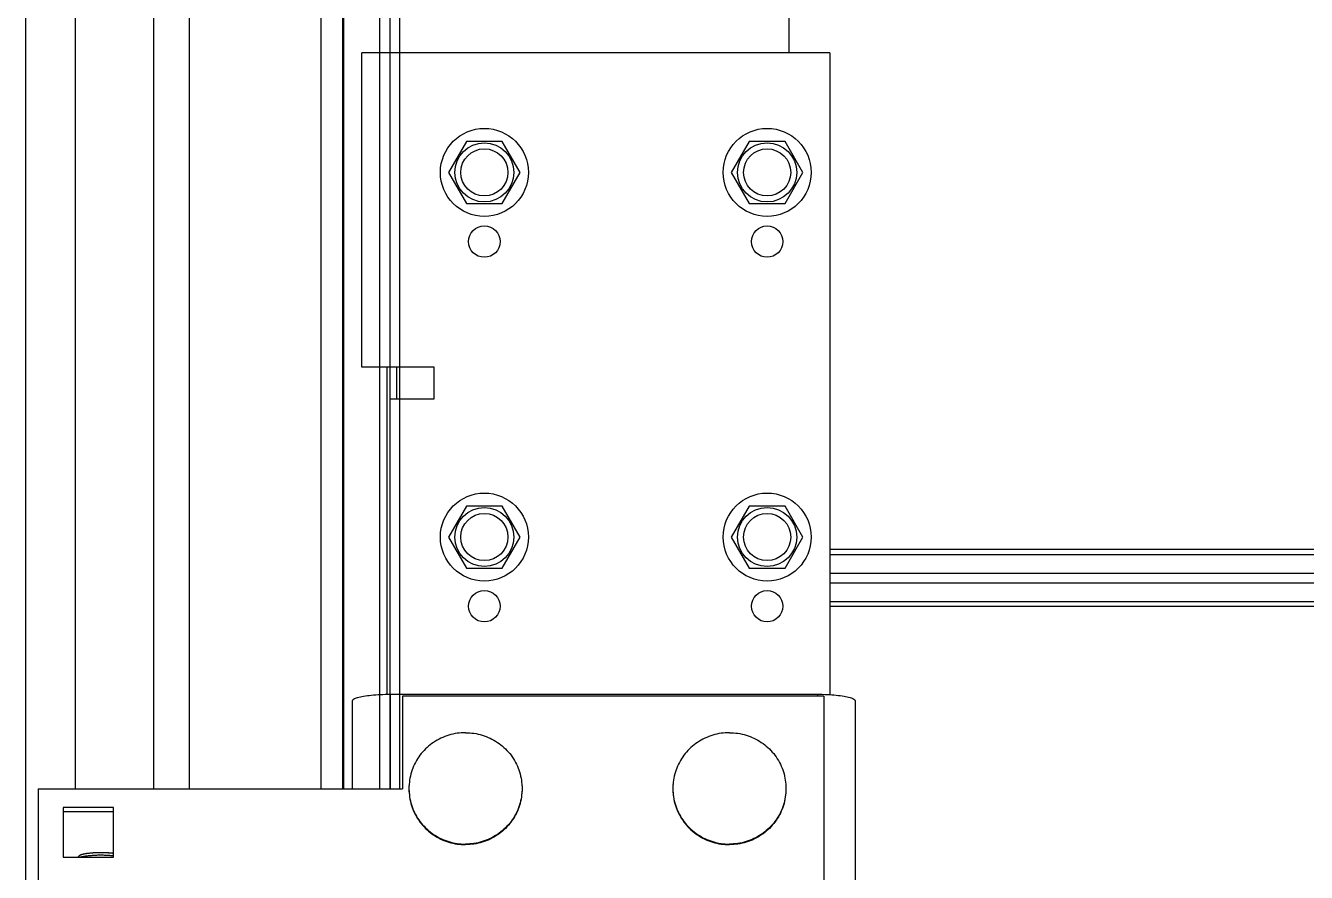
# Model space of a CAD drawing. Header units: millimetres. Extents: x 21899 to 38731, y -5425 to 3612.
# Drawn here: x 22137.6 to 22341.4, y 361.3 to 495.9 of the extents above; entities that cross this region are included whole.
import ezdxf

# ---------------------------------------------------------------- set-up
doc = ezdxf.new("R2010")
doc.units = ezdxf.units.MM

msp = doc.modelspace()

# ---------------------------------------------------------------- linework, layer by layer
at = {"color": 7, "linetype": 'Continuous'}
for p, q in [((22137.61, 1144.53), (22137.61, 264.59)), ((22163.61, 1144.53), (22163.61, 374.52)), ((22207.76, 477.52), (22204.91, 472.59)), ((22213.46, 477.52), (22207.76, 477.52)), ((22216.31, 472.59), (22213.46, 477.52)), ((22252.76, 477.52), (22249.91, 472.59)), ((22258.46, 477.52), (22252.76, 477.52)), ((22261.31, 472.59), (22258.46, 477.52)), ((22204.91, 472.59), (22207.76, 467.65)), ((22213.46, 467.65), (22216.31, 472.59)), ((22249.91, 472.59), (22252.76, 467.65)), ((22258.46, 467.65), (22261.31, 472.59)), ((22207.76, 467.65), (22213.46, 467.65)), ((22252.76, 467.65), (22258.46, 467.65)), ((22195.11, 441.59), (22195.11, 389.58)), ((22207.76, 419.52), (22204.91, 414.59)), ((22213.46, 419.52), (22207.76, 419.52)), ((22216.31, 414.59), (22213.46, 419.52)), ((22252.76, 419.52), (22249.91, 414.59)), ((22258.46, 419.52), (22252.76, 419.52)), ((22261.31, 414.59), (22258.46, 419.52)), ((22204.91, 414.59), (22207.76, 409.65)), ((22213.46, 409.65), (22216.31, 414.59)), ((22249.91, 414.59), (22252.76, 409.65)), ((22258.46, 409.65), (22261.31, 414.59)), ((22207.76, 409.65), (22213.46, 409.65)), ((22252.76, 409.65), (22258.46, 409.65)), ((22197.61, 389.29), (22197.61, 374.52)), ((22264.61, 389.29), (22197.61, 389.29)), ((22264.61, 389.29), (22264.61, 309.82)), ((22139.61, 374.52), (22139.61, 324.59)), ((22139.61, 374.52), (22197.61, 374.52)), ((22143.61, 371.57), (22143.61, 363.69)), ((22151.61, 371.57), (22143.61, 371.57)), ((22151.61, 363.69), (22151.61, 371.57)), ((22151.61, 370.87), (22143.61, 370.87)), ((22143.61, 363.69), (22151.61, 363.69)), ((22145.93, 363.69), (22146.16, 363.92))]:
    msp.add_line(p, q, dxfattribs=at)
at = {"color": 9, "linetype": 'Continuous'}
for p, q in [((22145.48, 1144.53), (22145.48, 374.52)), ((22157.96, 1144.53), (22157.96, 374.52)), ((22184.61, 1144.53), (22184.61, 374.52)), ((22188.05, 1144.53), (22188.05, 374.52)), ((22188.2, 1144.53), (22188.2, 374.52)), ((22193.94, 1144.53), (22193.94, 374.52)), ((22197.11, 544.44), (22197.11, 374.52)), ((22195.61, 441.59), (22195.61, 491.59)), ((22196.61, 441.59), (22196.61, 436.59)), ((22336.81, 412.61), (22265.61, 412.61)), ((22265.61, 411.83), (22336.81, 411.83)), ((23181.61, 412.61), (22336.81, 412.61)), ((22336.81, 411.83), (23181.61, 411.83)), ((22265.61, 408.86), (22336.81, 408.86)), ((22336.81, 408.86), (23181.61, 408.86)), ((22265.61, 407.31), (22336.81, 407.31)), ((22336.81, 407.31), (23181.61, 407.31)), ((22265.61, 404.34), (22336.81, 404.34)), ((22336.81, 403.56), (22265.61, 403.56)), ((22336.81, 404.34), (23181.61, 404.34)), ((23181.61, 403.56), (22336.81, 403.56)), ((22195.61, 389.58), (22195.61, 374.52)), ((22263.61, 389.58), (22263.61, 389.29))]:
    msp.add_line(p, q, dxfattribs=at)
at = {"color": 3, "linetype": 'Continuous'}
for p, q in [((22195.61, 374.52), (22195.61, 544.44)), ((22259.11, 491.59), (22259.11, 544.44)), ((22191.11, 441.59), (22191.11, 491.59)), ((22265.61, 491.59), (22191.11, 491.59)), ((22265.61, 491.59), (22265.61, 389.59)), ((22202.61, 441.59), (22191.11, 441.59)), ((22202.61, 436.59), (22202.61, 441.59)), ((22195.61, 389.59), (22195.61, 436.59)), ((22195.61, 436.59), (22202.61, 436.59)), ((22195.61, 389.58), (22263.61, 389.58)), ((22189.61, 374.52), (22189.61, 388.54)), ((22269.61, 388.54), (22269.61, 352.28))]:
    msp.add_line(p, q, dxfattribs=at)
at = {"color": 2, "linetype": 'Continuous'}
for p, q in [((22146.11, 363.69), (22146.11, 363.81)), ((22146.32, 364.02), (22146.32, 364.02)), ((22146.93, 364.2), (22146.94, 364.21)), ((22147.36, 364.28), (22147.37, 364.28)), ((22148.32, 364.38), (22148.43, 364.39)), ((22148.9, 364.41), (22149.01, 364.41)), ((22150.1, 364.42), (22150.21, 364.41)), ((22150.69, 364.39), (22150.8, 364.38))]:
    msp.add_line(p, q, dxfattribs=at)
for points in [[(22146.17, 363.92), (22146.18, 363.94), (22146.21, 363.95), (22146.23, 363.97), (22146.26, 363.99), (22146.29, 364), (22146.32, 364.02)], [(22146.32, 364.02), (22146.36, 364.04), (22146.4, 364.05), (22146.44, 364.07), (22146.48, 364.09), (22146.53, 364.1), (22146.58, 364.12)], [(22146.58, 364.12), (22146.63, 364.13), (22146.68, 364.15), (22146.74, 364.16), (22146.8, 364.18), (22146.86, 364.19), (22146.93, 364.2)], [(22146.94, 364.21), (22147, 364.22), (22147.07, 364.23), (22147.14, 364.24), (22147.21, 364.26), (22147.28, 364.27), (22147.36, 364.28)], [(22147.37, 364.28), (22147.45, 364.29), (22147.53, 364.3), (22147.61, 364.31), (22147.69, 364.32), (22147.77, 364.33), (22147.86, 364.34)], [(22147.86, 364.34), (22147.96, 364.35), (22148.05, 364.36), (22148.14, 364.36), (22148.23, 364.37), (22148.32, 364.38)], [(22148.43, 364.39), (22148.52, 364.39), (22148.62, 364.4), (22148.71, 364.4), (22148.8, 364.4), (22148.9, 364.41)], [(22149.01, 364.41), (22149.11, 364.42), (22149.21, 364.42), (22149.3, 364.42), (22149.4, 364.42), (22149.5, 364.42), (22149.61, 364.42)], [(22149.61, 364.42), (22149.71, 364.42), (22149.81, 364.42), (22149.9, 364.42), (22150, 364.42), (22150.1, 364.42)], [(22150.21, 364.41), (22150.31, 364.41), (22150.4, 364.41), (22150.5, 364.4), (22150.59, 364.4), (22150.69, 364.39)], [(22150.8, 364.38), (22150.89, 364.38), (22150.99, 364.37), (22151.07, 364.37), (22151.16, 364.36), (22151.25, 364.35), (22151.34, 364.34)], [(22151.34, 364.34), (22151.4, 364.34), (22151.44, 364.33), (22151.48, 364.33), (22151.53, 364.32), (22151.57, 364.32), (22151.61, 364.31)]]:
    msp.add_lwpolyline(points, dxfattribs=at)
at = {"color": 7, "linetype": 'Continuous'}
for centre, radius in [((22210.61, 472.59), 7), ((22255.61, 472.59), 7), ((22210.61, 472.59), 3.75), ((22255.61, 472.59), 3.75), ((22210.61, 414.59), 7), ((22255.61, 414.59), 7), ((22210.61, 414.59), 3.75), ((22255.61, 414.59), 3.75)]:
    msp.add_circle(centre, radius, dxfattribs=at)
at = {"color": 9, "linetype": 'Continuous'}
for centre in [(22210.61, 472.59), (22255.61, 472.59), (22210.61, 414.59), (22255.61, 414.59)]:
    msp.add_circle(centre, 4.7, dxfattribs=at)
at = {"color": 3, "linetype": 'Continuous'}
for centre in [(22210.61, 461.59), (22255.61, 461.59), (22210.61, 403.59), (22255.61, 403.59)]:
    msp.add_circle(centre, 2.5, dxfattribs=at)
for points, start_tangent, end_tangent in [([(22189.61, 388.54), (22189.81, 388.81), (22190.41, 389.06), (22191.37, 389.28), (22192.61, 389.44), (22194.06, 389.55), (22195.61, 389.58)], (0, 1), (1, 0)), ([(22263.61, 389.58), (22265.16, 389.55), (22266.61, 389.44), (22267.85, 389.28), (22268.81, 389.06), (22269.41, 388.81), (22269.61, 388.54)], (1, 0), (0, -1))]:
    msp.add_spline(points, degree=3, dxfattribs=dict(at, start_tangent=start_tangent, end_tangent=end_tangent))
at = {"color": 7, "linetype": 'Continuous'}
for points, start_tangent, end_tangent in [([(22207.61, 383.47), (22206.27, 383.37), (22204.96, 383.08), (22203.7, 382.59), (22202.54, 381.93), (22201.49, 381.11), (22200.57, 380.14), (22199.82, 379.04), (22199.23, 377.85), (22198.84, 376.58), (22198.64, 375.27), (22198.61, 374.61)], (-1, 0), (0, -1)), ([(22207.61, 383.47), (22208.95, 383.37), (22210.26, 383.08), (22211.51, 382.59), (22212.68, 381.93), (22213.73, 381.11), (22214.65, 380.14), (22215.4, 379.04), (22215.99, 377.85), (22216.38, 376.58), (22216.58, 375.27), (22216.61, 374.61)], (1, 0), (0, -1)), ([(22249.61, 383.47), (22248.27, 383.37), (22246.96, 383.08), (22245.7, 382.59), (22244.54, 381.93), (22243.49, 381.11), (22242.57, 380.14), (22241.82, 379.04), (22241.23, 377.85), (22240.84, 376.58), (22240.64, 375.27), (22240.61, 374.61)], (-1, 0), (0, -1)), ([(22249.61, 383.47), (22250.95, 383.37), (22252.26, 383.08), (22253.51, 382.59), (22254.68, 381.93), (22255.73, 381.11), (22256.65, 380.14), (22257.4, 379.04), (22257.99, 377.85), (22258.38, 376.58), (22258.58, 375.27), (22258.61, 374.61)], (1, 0), (0, -1)), ([(22198.61, 374.61), (22198.61, 374.52)], (0, -1), (0.009926, -0.999951)), ([(22198.61, 374.52), (22198.64, 373.86), (22198.84, 372.55), (22199.23, 371.28), (22199.82, 370.09), (22200.57, 369), (22201.49, 368.02), (22202.54, 367.2), (22203.7, 366.54), (22204.96, 366.05), (22206.27, 365.76), (22207.6, 365.66)], (0, -1), (1, -0.0007)), ([(22198.61, 374.52), (22198.64, 373.95), (22198.84, 372.64), (22199.23, 371.37), (22199.82, 370.18), (22200.57, 369.08), (22201.49, 368.11), (22202.54, 367.29), (22203.7, 366.62), (22204.96, 366.14), (22206.27, 365.84), (22207.61, 365.75)], (0.009926, -0.999951), (1, 0)), ([(22216.61, 374.52), (22216.58, 373.95), (22216.38, 372.64), (22215.99, 371.37), (22215.4, 370.18), (22214.65, 369.08), (22213.73, 368.11), (22212.68, 367.29), (22211.51, 366.62), (22210.26, 366.14), (22208.95, 365.84), (22207.61, 365.75)], (-0.009926, -0.999951), (-1, 0)), ([(22216.61, 374.52), (22216.58, 373.86), (22216.38, 372.55), (22215.99, 371.28), (22215.4, 370.09), (22214.65, 369), (22213.73, 368.02), (22212.68, 367.2), (22211.51, 366.54), (22210.26, 366.05), (22208.95, 365.76), (22207.62, 365.66)], (0, -1), (-1, -0.0007)), ([(22216.61, 374.61), (22216.61, 374.52)], (0, -1), (-0.009926, -0.999951)), ([(22240.61, 374.61), (22240.61, 374.52)], (0, -1), (0.009926, -0.999951)), ([(22240.61, 374.52), (22240.64, 373.86), (22240.84, 372.55), (22241.23, 371.28), (22241.82, 370.09), (22242.57, 369), (22243.49, 368.02), (22244.54, 367.2), (22245.7, 366.54), (22246.96, 366.05), (22248.27, 365.76), (22249.6, 365.66)], (0, -1), (1, -0.0007)), ([(22240.61, 374.52), (22240.64, 373.95), (22240.84, 372.64), (22241.23, 371.37), (22241.82, 370.18), (22242.57, 369.08), (22243.49, 368.11), (22244.54, 367.29), (22245.7, 366.62), (22246.96, 366.14), (22248.27, 365.84), (22249.61, 365.75)], (0.009926, -0.999951), (1, 0)), ([(22258.61, 374.52), (22258.58, 373.95), (22258.38, 372.64), (22257.99, 371.37), (22257.4, 370.18), (22256.65, 369.08), (22255.73, 368.11), (22254.68, 367.29), (22253.51, 366.62), (22252.26, 366.14), (22250.95, 365.84), (22249.61, 365.75)], (-0.009926, -0.999951), (-1, 0)), ([(22258.61, 374.52), (22258.58, 373.86), (22258.38, 372.55), (22257.99, 371.28), (22257.4, 370.09), (22256.65, 369), (22255.73, 368.02), (22254.68, 367.2), (22253.51, 366.54), (22252.26, 366.05), (22250.95, 365.76), (22249.62, 365.66)], (0, -1), (-1, -0.0007)), ([(22258.61, 374.61), (22258.61, 374.52)], (0, -1), (-0.009926, -0.999951)), ([(22207.6, 365.66), (22207.61, 365.66)], (1, -0.0007), (1, 0)), ([(22207.62, 365.66), (22207.61, 365.66)], (-1, -0.0007), (-1, 0)), ([(22249.6, 365.66), (22249.61, 365.66)], (1, -0.0007), (1, 0)), ([(22249.62, 365.66), (22249.61, 365.66)], (-1, -0.0007), (-1, 0)), ([(22146.16, 363.92), (22146.32, 364.02), (22146.58, 364.12), (22146.93, 364.21), (22147.37, 364.28), (22147.87, 364.34), (22148.42, 364.39), (22149.01, 364.41), (22149.61, 364.42)], (0.693376, 0.720576), (1, 0)), ([(22146.23, 363.69), (22146.55, 363.77), (22147.05, 363.85), (22147.62, 363.92), (22148.25, 363.97), (22148.92, 364.01), (22149.61, 364.02)], (0.963556, 0.267508), (1, 0)), ([(22149.61, 364.42), (22150.21, 364.41), (22150.8, 364.39), (22151.35, 364.34), (22151.61, 364.31)], (1, 0), (0.992772, -0.120017)), ([(22149.61, 364.02), (22150.29, 364.01), (22150.97, 363.97), (22151.6, 363.92), (22151.61, 363.92)], (1, 0), (0.99503, -0.099575))]:
    msp.add_spline(points, degree=3, dxfattribs=dict(at, start_tangent=start_tangent, end_tangent=end_tangent))

doc.saveas('drawing.dxf')
